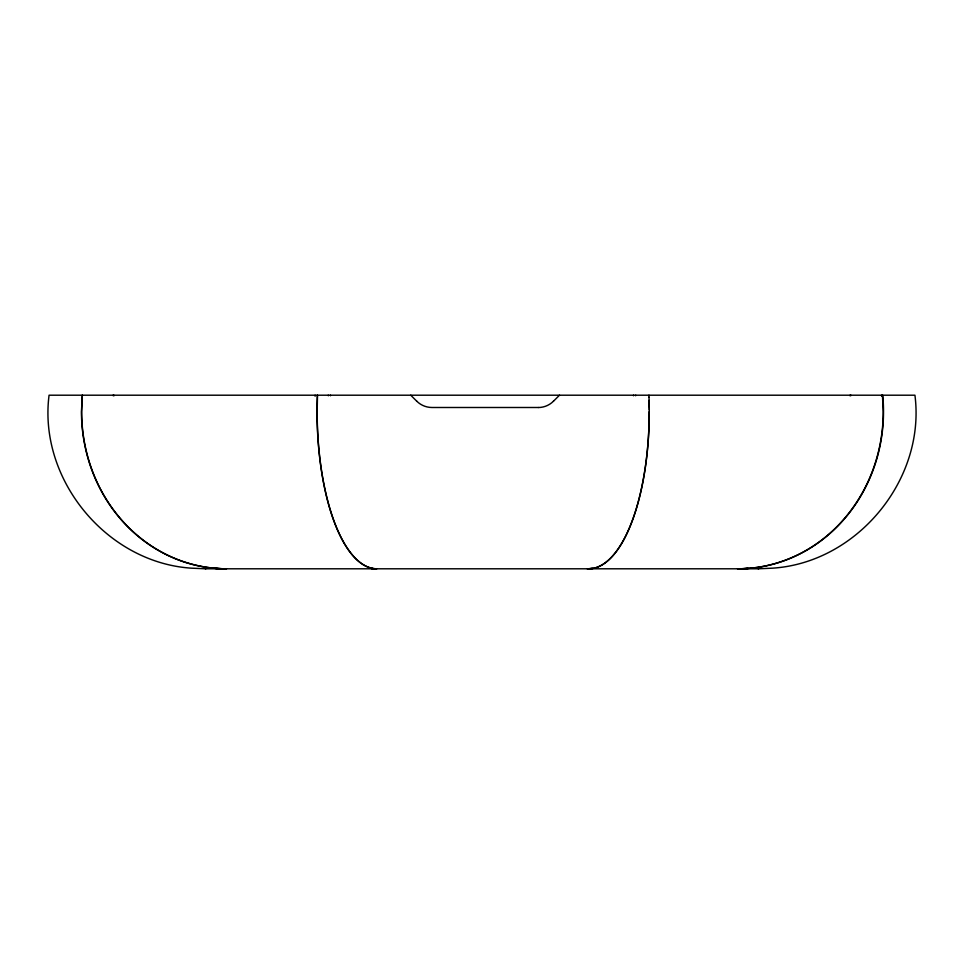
<?xml version="1.0" encoding="UTF-8"?>
<svg xmlns="http://www.w3.org/2000/svg" width="964" height="964" viewBox="0 0 964 964"><rect width="100%" height="100%" fill="white"/><g stroke="black" fill="none" stroke-linecap="round" stroke-linejoin="round"><path stroke-width="1.45" d="M315.095 396.228L315.132 395.204M317.493 395.204L317.168 411.652A157.156 59.72 -90 0 0 376.779 568.796A157.156 59.72 -90 0 1 317.385 395.204M81.904 402.386L81.651 411.652A157.156 145.01 -90 0 0 226.468 568.796A157.156 145.01 90 0 1 81.458 411.652L82.097 399.301M81.771 401.434L82.253 397.252M81.976 398.325L82.446 395.204M82.157 396.24L82.253 395.204M553.505 401.193L559.506 395.204M758.174 568.796L772.766 568.158C857.442 562.53 925.802 479.349 914.932 395.204L49.068 395.204C38.199 479.349 106.558 562.53 191.233 568.158L205.826 568.796M538.298 407.495L431.944 407.495A21.871 21.606 -33.5 0 1 416.749 401.181M205.356 568.796L758.644 568.796M410.748 395.204L416.737 401.193M882.446 395.204L883.241 411.652A157.156 145.359 -90 0 1 738.147 568.796A157.156 145.359 -90 0 0 882.711 395.204M881.554 395.204L881.65 396.228M648.953 395.204L648.953 397.252M649.025 397.288L649.049 400.325M649.121 400.397L649.073 401.361M649.158 401.434L649.194 408.555M649.182 402.47L649.266 407.591M649.266 408.603L649.194 409.592M649.278 409.628L649.206 411.652A157.156 60.563 -90 0 1 588.715 568.796A157.156 60.563 -90 0 0 649.278 411.652M330.507 395.758A9.423 3.579 90 0 1 330.459 395.204M635.722 395.204A9.423 3.639 -90 0 1 635.674 395.758M850.899 395.204A9.423 8.724 -90 0 1 850.778 395.758M850.091 395.204A9.423 8.7 90 0 1 849.959 395.758M747.666 568.411A157.156 145.01 -90 0 1 737.532 568.796A157.156 145.01 90 0 0 748.172 568.362M592.33 568.23A157.156 59.72 -90 0 1 587.221 568.796A157.156 59.72 90 0 0 591.245 568.423M633.541 395.204A9.423 3.579 90 0 1 633.493 395.758M328.326 395.758A9.423 3.639 90 0 1 328.278 395.204M371.2 568.447A157.156 60.563 90 0 0 375.285 568.796A157.156 60.563 90 0 1 370.839 568.362M213.936 568.266A157.156 145.359 90 0 0 225.853 568.796A157.156 145.359 90 0 1 215.695 568.399M113.222 395.758A9.423 8.724 90 0 1 113.101 395.204M114.041 395.758A9.423 8.7 -90 0 1 113.909 395.204M553.493 401.181A21.955 21.702 59.5 0 1 538.31 407.531"/></g></svg>
